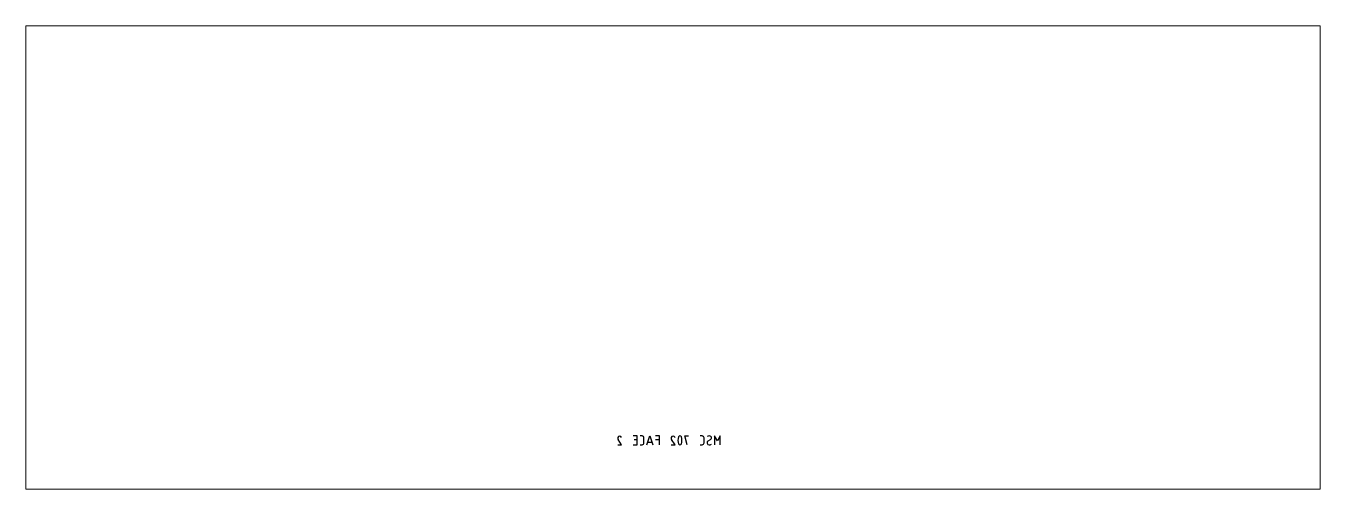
# Model space of a CAD drawing. Header units: millimetres. Extents: x 0 to 1480, y 0 to 530.
import ezdxf

# ---------------------------------------------------------------- set-up
doc = ezdxf.new("R2010")
doc.units = ezdxf.units.MM
doc.layers.add('IV_MARK_SURFACE_BACK', color=91, linetype='Continuous', lineweight=25)
doc.layers.add('IV_OUTER_PROFILE', color=7, linetype='Continuous', lineweight=5)

msp = doc.modelspace()

# ---------------------------------------------------------------- linework, layer by layer
at = {"layer": 'IV_MARK_SURFACE_BACK'}
for p, q in [((699, 60.8), (694.6, 60.8)), ((699, 56.3), (699, 60.8)), ((704.6, 60.8), (702.3, 60.8)), ((710.1, 50.8), (713.4, 60.8)), ((713.4, 60.8), (716.8, 50.8)), ((724.6, 60.8), (720.1, 60.8)), ((724.6, 56.3), (724.6, 60.8)), ((756.2, 50.8), (753.4, 60.8)), ((753.4, 60.8), (757.9, 60.8)), ((773.4, 60.8), (771.2, 60.8)), ((790.7, 55.2), (787.3, 60.8)), ((787.3, 60.8), (787.3, 50.8)), ((794, 60.8), (790.7, 55.2)), ((794, 50.8), (794, 60.8)), ((676.8, 50.8), (681.2, 50.8)), ((681.2, 50.8), (677.3, 56.9)), ((694.6, 50.8), (699, 50.8)), ((699, 56.3), (695.7, 56.3)), ((699, 50.8), (699, 56.3)), ((702.3, 50.8), (704.6, 50.8)), ((706.8, 53), (706.8, 58.5)), ((715.7, 53.5), (711.2, 53.5)), ((724.6, 56.3), (720.1, 56.3)), ((724.6, 50.8), (724.6, 56.3)), ((737.9, 50.8), (742.3, 50.8)), ((742.3, 50.8), (738.4, 56.9)), ((771.2, 50.8), (773.4, 50.8)), ((775.7, 53), (775.7, 58.5)), ((780.1, 55.2), (782.9, 56.9))]:
    msp.add_line(p, q, dxfattribs=at)
for centre, radius, start, end in [((679, 58.4), 2.32, 16.4047, 163.5953), ((704.6, 58.5), 2.22, 0, 90), ((740.1, 58.4), 2.32, 16.4047, 163.5953), ((759.7, 55.8), 14, 163.8661, 196.1339), ((747.9, 59), 1.8, 22.4119, 157.5881), ((736.1, 55.8), 14, 343.8661, 16.1339), ((773.4, 58.5), 2.22, 0, 90), ((781.2, 56.1), 4.69, 61.7153, 118.2847), ((781.8, 58.8), 2.21, 300.7016, 40.3737), ((679.8, 58.7), 3.02, 171.7636, 216.3089), ((704.6, 53), 2.22, 270, 0), ((740.9, 58.7), 3.02, 171.7636, 216.3089), ((747.9, 52.6), 1.81, 203.0373, 336.9627), ((773.4, 53), 2.22, 270, 0), ((781.3, 53.1), 2.39, 120.441, 267.6315), ((781.9, 54.4), 3.74, 259.0373, 303.5826)]:
    msp.add_arc(centre, radius, start, end, dxfattribs=at)
at = {"layer": 'IV_OUTER_PROFILE'}
for p, q in [((0, 530), (1480, 530)), ((0, 0), (0, 530)), ((1480, 530), (1480, 0)), ((1480, 0), (0, 0))]:
    msp.add_line(p, q, dxfattribs=at)

doc.saveas('drawing.dxf')
